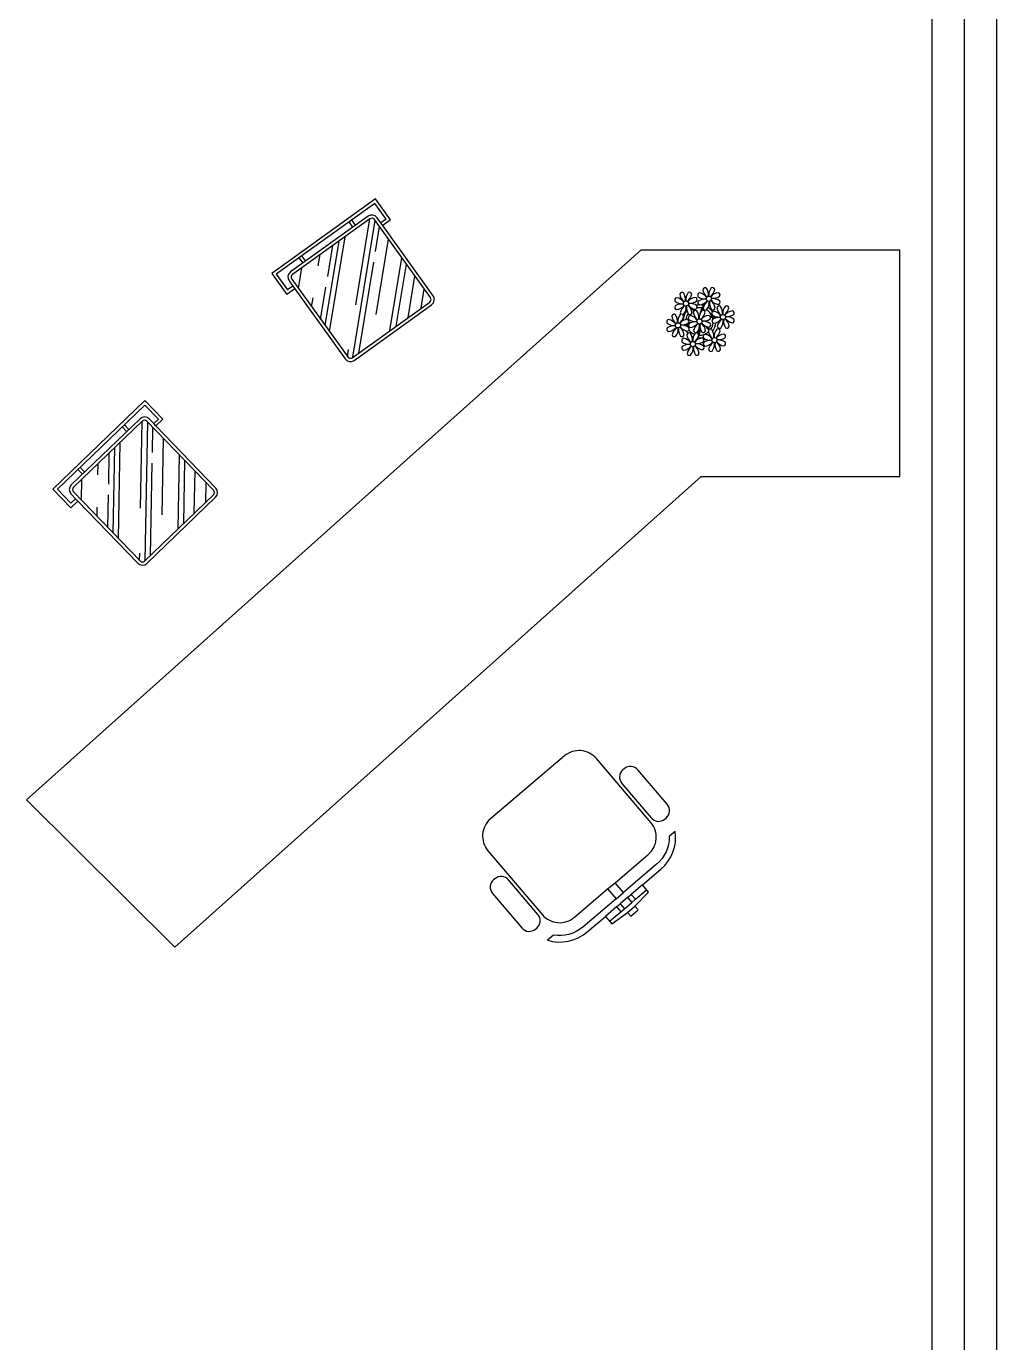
# Model space of a CAD drawing. Extents: x 220.6 to 320.1, y 139.4 to 202.4.
# Drawn here: x 229.563 to 232.562, y 182.523 to 186.594 of the extents above; entities that cross this region are included whole.
import ezdxf

# ---------------------------------------------------------------- set-up
doc = ezdxf.new("R2010")
doc.units = 0
doc.layers.get('0').update_dxf_attribs({"linetype": 'CONTINUOUS'})
for name, color, linetype in [('DIVISORIA', 5, 'CONTINUOUS'), ('Layer1', 252, 'CONTINUOUS'), ('MOBIL', 7, 'CONTINUOUS'), ('MOBIL-I', 251, 'CONTINUOUS'), ('VEGET', 64, 'CONTINUOUS')]:
    doc.layers.add(name, color=color, linetype=linetype)

# ---------------------------------------------------------------- blocks, each defined once
blk = doc.blocks.new('Cad_secr')
at = {"layer": 'MOBIL'}
for p, q in [((-0.03, -0.05), (-0.03, -0.03)), ((-0.015, -0.05), (-0.015, -0.03)), ((0.015, -0.05), (0.015, -0.03)), ((0.03, -0.03), (0.015, -0.03)), ((0.03, -0.05), (0.03, -0.03)), ((-0.015, -0.05), (-0.03, -0.05)), ((0.03, -0.05), (0.015, -0.05))]:
    blk.add_line(p, q, dxfattribs=at)
for points in [[(-0.015, -0.11), (-0.15, -0.11, 0.414214), (-0.22, -0.18), (-0.22, -0.44, 0.414214), (-0.15, -0.51), (0.15, -0.51, 0.414214), (0.22, -0.44), (0.22, -0.18, 0.414214), (0.15, -0.11), (0.015, -0.11), (0.015, -0.07), (0.15, -0.07, -0.223888), (0.2349, -0.11), (0.2595, -0.11, 0.255924), (0.15, -0.05), (0.075, -0.05), (0.075, -0.02), (0.015, -0.015), (0.015, 0), (-0.015, 0), (-0.015, -0.015), (-0.075, -0.02), (-0.075, -0.05), (-0.15, -0.05, 0.255924), (-0.2595, -0.11), (-0.2349, -0.11, -0.223888), (-0.15, -0.07), (-0.015, -0.07)], [(-0.26, -0.16), (-0.265, -0.16, 0.414214), (-0.295, -0.19), (-0.295, -0.33, 0.414214), (-0.265, -0.36), (-0.26, -0.36, 0.414214), (-0.23, -0.33), (-0.23, -0.19, 0.414214)], [(0.23, -0.19), (0.23, -0.33, 0.414214), (0.26, -0.36), (0.265, -0.36, 0.414214), (0.295, -0.33), (0.295, -0.19, 0.414214), (0.265, -0.16), (0.26, -0.16, 0.414214)]]:
    blk.add_lwpolyline(points, format="xyb", close=True, dxfattribs=at)
blk.add_lwpolyline([(-0.015, -0.03), (-0.03, -0.03)], dxfattribs=at)
at = {"layer": 'MOBIL-I'}
blk.add_line((0.015, -0.015), (-0.015, -0.015), dxfattribs=at)
for points in [[(-0.03, -0.03), (-0.075, -0.03)], [(0.015, -0.03), (-0.015, -0.03)], [(0.075, -0.03), (0.03, -0.03)]]:
    blk.add_lwpolyline(points, dxfattribs=at)
for points in [[(-0.075, -0.05), (-0.03, -0.05, -0.255924)], [(-0.015, -0.05), (0.015, -0.05, -0.255924)], [(0.015, -0.07), (-0.015, -0.07, 0.223888)], [(0.03, -0.05), (0.075, -0.05, -0.255924)], [(0.015, -0.11), (-0.015, -0.11, 0.414214)]]:
    blk.add_lwpolyline(points, format="xyb", dxfattribs=at)
blk = doc.blocks.new('Cadeir07')
at = {"layer": 'MOBIL'}
for p, q in [((0.1975, 0), (-0.1975, 0)), ((-0.1975, 0), (-0.1975, -0.08)), ((0.1975, -0.08), (0.1975, 0)), ((-0.1675, -0.08), (-0.1975, -0.08)), ((-0.1675, -0.08), (-0.1675, -0.3468)), ((0.1975, -0.08), (0.1675, -0.08)), ((0.1675, -0.3468), (0.1675, -0.08)), ((-0.1475, -0.3668), (0.1475, -0.3668))]:
    blk.add_line(p, q, dxfattribs=at)
for centre, start, end in [((-0.1475, -0.3468), 180, 270), ((0.1475, -0.3468), 270, 0)]:
    blk.add_arc(centre, 0.02, start, end, dxfattribs=at)
at = {"layer": 'MOBIL-I'}
for p, q in [((0.1875, -0.01), (-0.1875, -0.01)), ((-0.1875, -0.01), (-0.1875, -0.07)), ((-0.1575, -0.2501), (0.0526, -0.04)), ((-0.1575, -0.0861), (-0.1114, -0.04)), ((-0.1575, -0.2275), (0.03, -0.04)), ((0.1475, -0.03), (-0.1475, -0.03)), ((0.1475, -0.04), (-0.1475, -0.04)), ((-0.1, -0.03), (-0.1, -0.01)), ((-0.09, -0.03), (-0.09, -0.01)), ((-0.0668, -0.0647), (-0.0421, -0.04)), ((-0.0625, -0.1085), (0.006, -0.04)), ((-0.0427, -0.2301), (0.1474, -0.04)), ((0.09, -0.03), (0.09, -0.01)), ((0.1, -0.03), (0.1, -0.01)), ((0.1875, -0.07), (0.1875, -0.01)), ((-0.1675, -0.07), (-0.1875, -0.07)), ((-0.1675, -0.05), (-0.1675, -0.07)), ((-0.1675, -0.07), (-0.1675, -0.08)), ((-0.1575, -0.05), (-0.1575, -0.3468)), ((-0.1454, -0.3568), (0.1575, -0.0539)), ((0.1022, -0.1318), (0.1575, -0.0766)), ((0.1575, -0.3468), (0.1575, -0.05)), ((0.1675, -0.07), (0.1675, -0.05)), ((0.1675, -0.08), (0.1675, -0.07)), ((0.1875, -0.07), (0.1675, -0.07)), ((-0.1575, -0.2035), (-0.0859, -0.1318)), ((-0.1575, -0.1554), (-0.1375, -0.1354)), ((-0.1228, -0.3568), (0.0789, -0.1552)), ((-0.0095, -0.2916), (0.1575, -0.1246)), ((-0.004, -0.3568), (0.1575, -0.1954)), ((0.0201, -0.3568), (0.1575, -0.2194)), ((0.0653, -0.3568), (0.1575, -0.2647)), ((0.1148, -0.3568), (0.1575, -0.3141)), ((-0.1575, -0.3449), (-0.1417, -0.3291)), ((-0.1475, -0.3568), (0.1475, -0.3568))]:
    blk.add_line(p, q, dxfattribs=at)
for centre, radius, start, end in [((-0.1475, -0.05), 0.02, 90, 180), ((-0.1475, -0.05), 0.01, 90, 180), ((0.1475, -0.05), 0.02, 0, 90), ((0.1475, -0.05), 0.01, 0, 90), ((-0.1475, -0.3468), 0.01, 180, 270), ((0.1475, -0.3468), 0.01, 270, 0)]:
    blk.add_arc(centre, radius, start, end, dxfattribs=at)
blk = doc.blocks.new('Veget_14')
at = {"layer": 'VEGET', "color": 7}
for points in [[(-0.0436, 0.0632, 0.191491), (-0.0493, 0.0885, 0.518852), (-0.0605, 0.0846, 0.20503), (-0.0475, 0.0609)], [(-0.0376, 0.0624, 0.191491), (-0.0237, 0.0842, 0.518852), (-0.0344, 0.0894, 0.20503), (-0.042, 0.0635)], [(0.0225, 0.0742, 0.191491), (0.0007, 0.088, 0.518852), (-0.0045, 0.0773, 0.20503), (0.0214, 0.0697)], [(0.0274, 0.0779, 0.191491), (0.0218, 0.1031, 0.518852), (0.0105, 0.0992, 0.20503), (0.0235, 0.0755)], [(0.0335, 0.077, 0.191491), (0.0473, 0.0989, 0.518852), (0.0366, 0.1041, 0.20503), (0.029, 0.0781)], [(0.0372, 0.0721, 0.191491), (0.0624, 0.0778, 0.518852), (0.0585, 0.089, 0.20503), (0.0348, 0.076)], [(-0.0485, 0.0595, 0.191491), (-0.0704, 0.0734, 0.518852), (-0.0756, 0.0627, 0.20503), (-0.0496, 0.0551)], [(-0.0494, 0.0535, 0.191491), (-0.0746, 0.0478, 0.518852), (-0.0707, 0.0366, 0.20503), (-0.047, 0.0496)], [(-0.0457, 0.0486, 0.191491), (-0.0595, 0.0267, 0.17076), (-0.0572, 0.0225, 0.20503)], [(-0.0508, 0.0208, 0.071789), (-0.0488, 0.0216, 0.20503), (-0.0412, 0.0475)], [(-0.0396, 0.0477, 0.191491), (-0.034, 0.0225, 0.518852), (-0.0227, 0.0264, 0.20503), (-0.0357, 0.0501)], [(-0.0339, 0.0575, 0.191491), (-0.0086, 0.0631, 0.518852), (-0.0125, 0.0744, 0.20503), (-0.0362, 0.0614)], [(-0.0347, 0.0514, 0.191491), (-0.0129, 0.0376, 0.518852), (-0.0077, 0.0483, 0.20503), (-0.0336, 0.0559)], [(0.0217, 0.0681, 0.191491), (-0.0036, 0.0625, 0.518852), (0.0003, 0.0512, 0.20503), (0.024, 0.0642)], [(0.0254, 0.0632, 0.191491), (0.0115, 0.0414, 0.518852), (0.0222, 0.0362, 0.20503), (0.0298, 0.0621)], [(0.0314, 0.0624, 0.191491), (0.0371, 0.0371, 0.518852), (0.0483, 0.041, 0.20503), (0.0353, 0.0647)], [(0.0363, 0.0661, 0.191491), (0.0582, 0.0522, 0.518852), (0.0634, 0.0629, 0.20503), (0.0374, 0.0705)], [(0.071, 0.0214, 0.191491), (0.0653, 0.0466, 0.518852), (0.0541, 0.0427, 0.20503), (0.0671, 0.019)], [(0.077, 0.0205, 0.191491), (0.0909, 0.0424, 0.518852), (0.0802, 0.0476, 0.20503), (0.0726, 0.0216)], [(-0.0733, -0.0081, 0.191491), (-0.0951, 0.0058, 0.518852), (-0.1003, -0.0049, 0.20503), (-0.0744, -0.0125)], [(-0.0684, -0.0044, 0.191491), (-0.074, 0.0208, 0.518852), (-0.0853, 0.0169, 0.20503), (-0.0723, -0.0068)], [(-0.0623, -0.0053, 0.191491), (-0.0485, 0.0166, 0.518852), (-0.0592, 0.0218, 0.20503), (-0.0668, -0.0042)], [(-0.0586, -0.0102, 0.191491), (-0.0334, -0.0045, 0.518852), (-0.0373, 0.0067, 0.20503), (-0.061, -0.0063)], [(-0.0069, 0.0041, 0.191491), (-0.0287, 0.0179, 0.518852), (-0.0339, 0.0072, 0.20503), (-0.008, -0.0004)], [(-0.002, 0.0077, 0.191491), (-0.0077, 0.033, 0.518852), (-0.0189, 0.0291, 0.20503), (-0.0059, 0.0054)], [(0.0041, 0.0069, 0.191491), (0.0179, 0.0287, 0.518852), (0.0072, 0.0339, 0.20503), (-0.0004, 0.008)], [(0.0077, 0.002, 0.191491), (0.033, 0.0077, 0.518852), (0.0291, 0.0189, 0.20503), (0.0054, 0.0059)], [(0.0069, -0.0041, 0.191491), (0.0287, -0.0179, 0.518852), (0.0339, -0.0072, 0.20503), (0.008, 0.0004)], [(0.0661, 0.0177, 0.191491), (0.0442, 0.0316, 0.518852), (0.039, 0.0209, 0.20503), (0.065, 0.0133)], [(0.0652, 0.0116, 0.191491), (0.04, 0.006, 0.518852), (0.0439, -0.0053, 0.20503), (0.0676, 0.0077)], [(0.0689, 0.0067, 0.191491), (0.0551, -0.0151, 0.518852), (0.0658, -0.0203, 0.20503), (0.0734, 0.0056)], [(0.075, 0.0059, 0.191491), (0.0806, -0.0194, 0.518852), (0.0919, -0.0155, 0.20503), (0.0789, 0.0083)], [(0.0807, 0.0156, 0.191491), (0.106, 0.0213, 0.518852), (0.1021, 0.0325, 0.20503), (0.0784, 0.0196)], [(0.0799, 0.0096, 0.191491), (0.1017, -0.0043, 0.518852), (0.1069, 0.0064, 0.20503), (0.081, 0.014)], [(-0.0741, -0.0142, 0.191491), (-0.0994, -0.0198, 0.518852), (-0.0955, -0.0311, 0.20503), (-0.0718, -0.0181)], [(-0.0704, -0.0191, 0.191491), (-0.0843, -0.0409, 0.518852), (-0.0736, -0.0461, 0.20503), (-0.066, -0.0202)], [(-0.0644, -0.0199, 0.191491), (-0.0587, -0.0452, 0.518852), (-0.0475, -0.0413, 0.20503), (-0.0605, -0.0176)], [(-0.0595, -0.0162, 0.191491), (-0.0376, -0.0301, 0.518852), (-0.0324, -0.0194, 0.20503), (-0.0584, -0.0118)], [(-0.0221, -0.0622, 0.191491), (-0.0277, -0.037, 0.518852), (-0.039, -0.0409, 0.20503), (-0.026, -0.0646)], [(-0.0077, -0.002, 0.191491), (-0.033, -0.0077, 0.518852), (-0.0291, -0.0189, 0.20503), (-0.0054, -0.0059)], [(-0.016, -0.0631, 0.191491), (-0.0022, -0.0412, 0.518852), (-0.0129, -0.036, 0.20503), (-0.0205, -0.062)], [(-0.0041, -0.0069, 0.191491), (-0.0179, -0.0287, 0.518852), (-0.0072, -0.0339, 0.20503), (0.0004, -0.008)], [(0.002, -0.0077, 0.191491), (0.0077, -0.033, 0.518852), (0.0189, -0.0291, 0.20503), (0.0059, -0.0054)], [(0.0394, -0.0538, 0.191491), (0.0175, -0.0399, 0.518852), (0.0123, -0.0506, 0.20503), (0.0383, -0.0582)], [(0.0443, -0.0501, 0.191491), (0.0386, -0.0248, 0.518852), (0.0274, -0.0287, 0.20503), (0.0404, -0.0524)], [(0.0503, -0.0509, 0.191491), (0.0642, -0.0291, 0.518852), (0.0535, -0.0239, 0.20503), (0.0459, -0.0498)], [(0.054, -0.0558, 0.191491), (0.0793, -0.0502, 0.518852), (0.0754, -0.0389, 0.20503), (0.0517, -0.0519)], [(-0.027, -0.0659, 0.191491), (-0.0488, -0.0521, 0.518852), (-0.054, -0.0628, 0.20503), (-0.0281, -0.0704)], [(-0.0278, -0.072, 0.191491), (-0.0531, -0.0776, 0.518852), (-0.0492, -0.0889, 0.20503), (-0.0255, -0.0759)], [(-0.0242, -0.0769, 0.191491), (-0.038, -0.0987, 0.518852), (-0.0273, -0.1039, 0.20503), (-0.0197, -0.078)], [(-0.0181, -0.0777, 0.191491), (-0.0124, -0.103, 0.518852), (-0.0012, -0.0991, 0.20503), (-0.0142, -0.0754)], [(-0.0124, -0.068, 0.191491), (0.0129, -0.0623, 0.518852), (0.009, -0.0511, 0.20503), (-0.0147, -0.0641)], [(-0.0132, -0.074, 0.191491), (0.0086, -0.0879, 0.518852), (0.0138, -0.0772, 0.20503), (-0.0121, -0.0696)], [(0.0385, -0.0598, 0.191491), (0.0133, -0.0655, 0.518852), (0.0172, -0.0767, 0.20503), (0.0409, -0.0637)], [(0.0422, -0.0647, 0.191491), (0.0284, -0.0866, 0.518852), (0.0391, -0.0918, 0.20503), (0.0467, -0.0658)], [(0.0483, -0.0656, 0.191491), (0.0539, -0.0908, 0.518852), (0.0652, -0.0869, 0.20503), (0.0522, -0.0632)], [(0.0532, -0.0619, 0.191491), (0.075, -0.0757, 0.518852), (0.0802, -0.065, 0.20503), (0.0543, -0.0574)]]:
    blk.add_lwpolyline(points, format="xyb", dxfattribs=at)
at = {"layer": 'VEGET', "color": 42}
for centre in [(-0.0416, 0.0555), (0.0294, 0.0701), (0, 0), (0.073, 0.0136), (-0.0664, -0.0122), (-0.0201, -0.07), (0.0463, -0.0578)]:
    blk.add_circle(centre, 0.008, dxfattribs=at)
at = {"layer": 'VEGET', "color": 94}
for centre, radius, start, end in [((-0.0765, -0.0179), 0.0793, 54.9163, 59.0708), ((-0.0765, -0.0179), 0.0793, 40.153, 49.1957), ((0.0975, 0), 0.099, 144.6026, 166.3715), ((0.0975, 0), 0.096, 152.8823, 159.0916), ((-0.0612, -0.0048), 0.0622, 38.976, 44.1425), ((-0.0612, -0.0048), 0.0622, 11.8879, 16.4018), ((0.0539, -0.0822), 0.0986, 94.2878, 101.6908), ((0.0539, -0.0822), 0.0956, 88.9574, 101.8062), ((0.0539, -0.0822), 0.0956, 83.3221, 84.8757), ((-0.0535, 0.0695), 0.0799, 274.6501, 284.8641), ((-0.0476, 0.0515), 0.0642, 271.8189, 281.906), ((-0.058, -0.0233), 0.0603, 324.6409, 3.3511), ((-0.0556, -0.0242), 0.0549, 344.0711, 2.6448), ((-0.0536, -0.0867), 0.102, 36.2927, 45.4646), ((-0.0536, -0.0867), 0.105, 36.411, 41.5755)]:
    blk.add_arc(centre, radius, start, end, dxfattribs=at)
at = {"layer": 'VEGET', "color": 40}
for radius, start, end in [(0.0509, 121.5115, 123.9034), (0.0509, 76.6257, 101.2054), (0.0425, 79.5079, 99.958), (0.0509, 36.338, 58.3289), (0.0509, 139.6216, 177.2535), (0.0425, 145.4192, 172.0062), (0.0425, 117.8024, 125.3101), (0.0425, 21.2258, 58.4551), (0.0425, 9.7434, 17.1061), (0.0509, 12.0535, 15.1524), (0.0509, 214.7168, 225.8089), (0.0425, 191.7544, 192.795), (0.0425, 196.8647, 200.2384), (0.0425, 219.4845, 248.6966), (0.0425, 268.8569, 310.9878), (0.0509, 302.0643, 307.1567), (0.0425, 326.3984, 353.8236), (0.0509, 324.3663, 355.6451), (0.0509, 242.3459, 248.0677), (0.0509, 265.1392, 283.4645)]:
    blk.add_arc((0, 0), radius, start, end, dxfattribs=at)
at = {"layer": 'VEGET'}
blk.add_arc((0, 0), 0.0425, 74.1954, 75.3637, dxfattribs=at)

msp = doc.modelspace()

# ---------------------------------------------------------------- linework, layer by layer
for p, q in [((232.3624, 193.4205), (232.3624, 178.2076)), ((232.5624, 193.4205), (232.5624, 177.8576))]:
    msp.add_line(p, q)
at = {"layer": 'DIVISORIA'}
msp.add_line((232.4624, 193.4205), (232.4624, 177.8576), dxfattribs=at)
at = {"layer": 'Layer1', "color": 252}
for p, q in [((231.4626, 185.9018), (229.5626, 184.2018)), ((232.2626, 185.9018), (231.4626, 185.9018)), ((232.2626, 185.2018), (232.2626, 185.9018)), ((231.6488, 185.2018), (230.0219, 183.7461)), ((231.6488, 185.2018), (232.2626, 185.2018)), ((229.5626, 184.2018), (230.0219, 183.7461))]:
    msp.add_line(p, q, dxfattribs=at)

# ---------------------------------------------------------------- block references
for name, p, rotation in [('Cadeir07', (230.4818, 185.9447), 35.67399243259472), ('Cadeir07', (229.7871, 185.2994), 43.90978888580315), ('Cad_secr', (231.4424, 183.8517), 220.3938798007079)]:
    msp.add_blockref(name, p, dxfattribs=dict(at, rotation=rotation))
msp.add_blockref('Veget_14', (231.6435, 185.681), dxfattribs=at)

doc.saveas('drawing.dxf')
